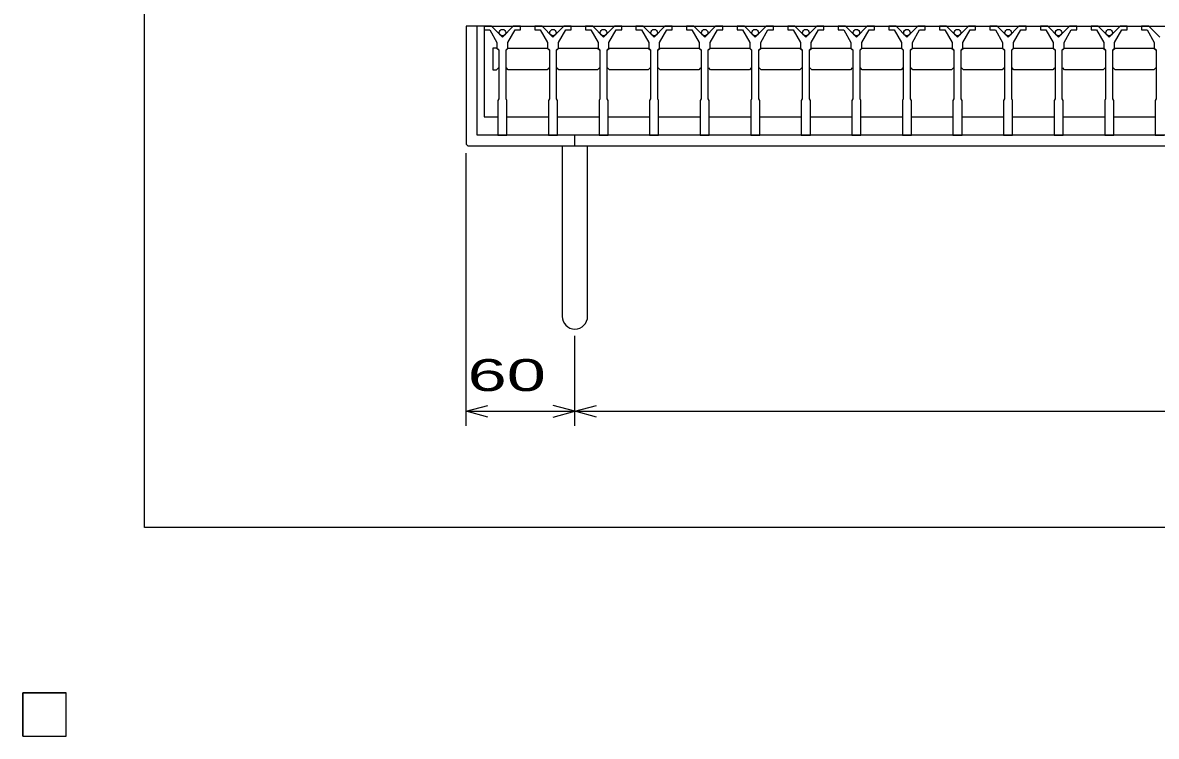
# Model space of a CAD drawing. Units: millimetres, scale not verified. Extents: x -4763 to 1379, y -3371 to 847.
# Drawn here: x -1456 to -830, y -1028 to -634 of the extents above; entities that cross this region are included whole.
import ezdxf
from ezdxf.enums import TextEntityAlignment as Align

# ---------------------------------------------------------------- set-up
doc = ezdxf.new("R2010")
doc.units = ezdxf.units.MM
doc.header["$LTSCALE"] = 8
for name, color, linetype, lineweight in [('0_2', 150, 'Continuous', 25), ('16', 3, 'Continuous', 25), ('19', 6, 'Continuous', 25), ('22', 4, 'Continuous', 25)]:
    doc.layers.add(name, color=color, linetype=linetype, lineweight=lineweight)
doc.styles.add('ベクトル', font='')
doc.styles.get('ベクトル').set_extended_font_data('ベクトル')

msp = doc.modelspace()

# ---------------------------------------------------------------- linework, layer by layer
at = {"layer": '0_2'}
for p, q in [((-1388.8, -912.8), (-1388.8, 847.2)), ((1379.2, -912.8), (-1388.8, -912.8))]:
    msp.add_line(p, q, dxfattribs=at)
at = {"layer": '16'}
for p, q in [((-1201.3, -636.312), (-1201.3, -638.312)), ((-1197.3, -636.312), (-1201.3, -636.312)), ((-1201.3, -636.312), (-317.3, -636.312)), ((-1201.3, -636.312), (-1201.3, -686.312)), ((-1191.3, -642.312), (-1197.3, -636.312)), ((-1185.3, -636.312), (-1191.3, -642.312)), ((-1181.3, -636.312), (-1185.3, -636.312)), ((-1181.3, -638.312), (-1181.3, -636.312)), ((-1173.4, -636.312), (-1173.4, -638.312)), ((-1169.4, -636.312), (-1173.4, -636.312)), ((-1163.4, -642.312), (-1169.4, -636.312)), ((-1157.4, -636.312), (-1163.4, -642.312)), ((-1153.4, -636.312), (-1157.4, -636.312)), ((-1153.4, -638.312), (-1153.4, -636.312)), ((-1145.5, -636.312), (-1145.5, -638.312)), ((-1141.5, -636.312), (-1145.5, -636.312)), ((-1135.5, -642.312), (-1141.5, -636.312)), ((-1129.5, -636.312), (-1135.5, -642.312)), ((-1125.5, -636.312), (-1129.5, -636.312)), ((-1125.5, -638.312), (-1125.5, -636.312)), ((-1117.6, -636.312), (-1117.6, -638.312)), ((-1113.6, -636.312), (-1117.6, -636.312)), ((-1107.6, -642.312), (-1113.6, -636.312)), ((-1101.6, -636.312), (-1107.6, -642.312)), ((-1097.6, -636.312), (-1101.6, -636.312)), ((-1097.6, -638.312), (-1097.6, -636.312)), ((-1089.7, -636.312), (-1089.7, -638.312)), ((-1085.7, -636.312), (-1089.7, -636.312)), ((-1079.7, -642.312), (-1085.7, -636.312)), ((-1073.7, -636.312), (-1079.7, -642.312)), ((-1069.7, -636.312), (-1073.7, -636.312)), ((-1069.7, -638.312), (-1069.7, -636.312)), ((-1061.8, -636.312), (-1061.8, -638.312)), ((-1057.8, -636.312), (-1061.8, -636.312)), ((-1051.8, -642.312), (-1057.8, -636.312)), ((-1045.8, -636.312), (-1051.8, -642.312)), ((-1041.8, -636.312), (-1045.8, -636.312)), ((-1041.8, -638.312), (-1041.8, -636.312)), ((-1033.9, -636.312), (-1033.9, -638.312)), ((-1029.9, -636.312), (-1033.9, -636.312)), ((-1023.9, -642.312), (-1029.9, -636.312)), ((-1017.9, -636.312), (-1023.9, -642.312)), ((-1013.9, -636.312), (-1017.9, -636.312)), ((-1013.9, -638.312), (-1013.9, -636.312)), ((-1006, -636.312), (-1006, -638.312)), ((-1002, -636.312), (-1006, -636.312)), ((-996, -642.312), (-1002, -636.312)), ((-990, -636.312), (-996, -642.312)), ((-986, -636.312), (-990, -636.312)), ((-986, -638.312), (-986, -636.312)), ((-978.1, -636.312), (-978.1, -638.312)), ((-974.1, -636.312), (-978.1, -636.312)), ((-968.1, -642.312), (-974.1, -636.312)), ((-962.1, -636.312), (-968.1, -642.312)), ((-958.1, -636.312), (-962.1, -636.312)), ((-958.1, -638.312), (-958.1, -636.312)), ((-950.2, -636.312), (-950.2, -638.312)), ((-946.2, -636.312), (-950.2, -636.312)), ((-940.2, -642.312), (-946.2, -636.312)), ((-934.2, -636.312), (-940.2, -642.312)), ((-930.2, -636.312), (-934.2, -636.312)), ((-930.2, -638.312), (-930.2, -636.312)), ((-922.3, -636.312), (-922.3, -638.312)), ((-918.3, -636.312), (-922.3, -636.312)), ((-912.3, -642.312), (-918.3, -636.312)), ((-906.3, -636.312), (-912.3, -642.312)), ((-902.3, -636.312), (-906.3, -636.312)), ((-902.3, -638.312), (-902.3, -636.312)), ((-894.4, -636.312), (-894.4, -638.312)), ((-890.4, -636.312), (-894.4, -636.312)), ((-884.4, -642.312), (-890.4, -636.312)), ((-878.4, -636.312), (-884.4, -642.312)), ((-874.4, -636.312), (-878.4, -636.312)), ((-874.4, -638.312), (-874.4, -636.312)), ((-866.5, -636.312), (-866.5, -638.312)), ((-862.5, -636.312), (-866.5, -636.312)), ((-856.5, -642.312), (-862.5, -636.312)), ((-850.5, -636.312), (-856.5, -642.312)), ((-846.5, -636.312), (-850.5, -636.312)), ((-846.5, -638.312), (-846.5, -636.312)), ((-838.6, -636.312), (-838.6, -638.312)), ((-834.6, -636.312), (-838.6, -636.312)), ((-828.6, -642.312), (-834.6, -636.312)), ((-1201.3, -638.312), (-1198.3, -638.312)), ((-1198.3, -638.312), (-1194.3, -645.312)), ((-1188.3, -645.312), (-1184.3, -638.312)), ((-1184.3, -638.312), (-1181.3, -638.312)), ((-1173.4, -638.312), (-1170.4, -638.312)), ((-1170.4, -638.312), (-1166.4, -645.312)), ((-1160.4, -645.312), (-1156.4, -638.312)), ((-1156.4, -638.312), (-1153.4, -638.312)), ((-1145.5, -638.312), (-1142.5, -638.312)), ((-1142.5, -638.312), (-1138.5, -645.312)), ((-1132.5, -645.312), (-1128.5, -638.312)), ((-1128.5, -638.312), (-1125.5, -638.312)), ((-1117.6, -638.312), (-1114.6, -638.312)), ((-1114.6, -638.312), (-1110.6, -645.312)), ((-1104.6, -645.312), (-1100.6, -638.312)), ((-1100.6, -638.312), (-1097.6, -638.312)), ((-1089.7, -638.312), (-1086.7, -638.312)), ((-1086.7, -638.312), (-1082.7, -645.312)), ((-1076.7, -645.312), (-1072.7, -638.312)), ((-1072.7, -638.312), (-1069.7, -638.312)), ((-1061.8, -638.312), (-1058.8, -638.312)), ((-1058.8, -638.312), (-1054.8, -645.312)), ((-1048.8, -645.312), (-1044.8, -638.312)), ((-1044.8, -638.312), (-1041.8, -638.312)), ((-1033.9, -638.312), (-1030.9, -638.312)), ((-1030.9, -638.312), (-1026.9, -645.312)), ((-1020.9, -645.312), (-1016.9, -638.312)), ((-1016.9, -638.312), (-1013.9, -638.312)), ((-1006, -638.312), (-1003, -638.312)), ((-1003, -638.312), (-999, -645.312)), ((-993, -645.312), (-989, -638.312)), ((-989, -638.312), (-986, -638.312)), ((-978.1, -638.312), (-975.1, -638.312)), ((-975.1, -638.312), (-971.1, -645.312)), ((-965.1, -645.312), (-961.1, -638.312)), ((-961.1, -638.312), (-958.1, -638.312)), ((-950.2, -638.312), (-947.2, -638.312)), ((-947.2, -638.312), (-943.2, -645.312)), ((-937.2, -645.312), (-933.2, -638.312)), ((-933.2, -638.312), (-930.2, -638.312)), ((-922.3, -638.312), (-919.3, -638.312)), ((-919.3, -638.312), (-915.3, -645.312)), ((-909.3, -645.312), (-905.3, -638.312)), ((-905.3, -638.312), (-902.3, -638.312)), ((-894.4, -638.312), (-891.4, -638.312)), ((-891.4, -638.312), (-887.4, -645.312)), ((-881.4, -645.312), (-877.4, -638.312)), ((-877.4, -638.312), (-874.4, -638.312)), ((-866.5, -638.312), (-863.5, -638.312)), ((-863.5, -638.312), (-859.5, -645.312)), ((-853.5, -645.312), (-849.5, -638.312)), ((-849.5, -638.312), (-846.5, -638.312)), ((-838.6, -638.312), (-835.6, -638.312)), ((-835.6, -638.312), (-831.6, -645.312)), ((-1194.55, -648.312), (-1196.55, -648.312)), ((-1196.55, -648.312), (-1196.55, -660.312)), ((-1193.55, -649.312), (-1194.55, -648.312)), ((-1194.3, -645.312), (-1194.3, -648.312)), ((-1194.3, -648.312), (-1193.3, -649.312)), ((-1193.3, -649.312), (-1193.3, -676.312)), ((-1189.3, -649.312), (-1188.3, -648.312)), ((-1189.3, -676.312), (-1189.3, -649.312)), ((-1189.05, -649.312), (-1188.05, -648.312)), ((-1188.3, -648.312), (-1188.3, -645.312)), ((-1188.05, -648.312), (-1166.65, -648.312)), ((-1166.65, -648.312), (-1165.65, -649.312)), ((-1166.4, -645.312), (-1166.4, -648.312)), ((-1166.4, -648.312), (-1165.4, -649.312)), ((-1165.4, -649.312), (-1165.4, -676.312)), ((-1161.4, -649.312), (-1160.4, -648.312)), ((-1161.4, -676.312), (-1161.4, -649.312)), ((-1161.15, -649.312), (-1160.15, -648.312)), ((-1160.4, -648.312), (-1160.4, -645.312)), ((-1160.15, -648.312), (-1138.75, -648.312)), ((-1138.75, -648.312), (-1137.75, -649.312)), ((-1138.5, -645.312), (-1138.5, -648.312)), ((-1138.5, -648.312), (-1137.5, -649.312)), ((-1137.5, -649.312), (-1137.5, -676.312)), ((-1133.5, -649.312), (-1132.5, -648.312)), ((-1133.5, -676.312), (-1133.5, -649.312)), ((-1133.25, -649.312), (-1132.25, -648.312)), ((-1132.5, -648.312), (-1132.5, -645.312)), ((-1132.25, -648.312), (-1110.85, -648.312)), ((-1110.85, -648.312), (-1109.85, -649.312)), ((-1110.6, -645.312), (-1110.6, -648.312)), ((-1110.6, -648.312), (-1109.6, -649.312)), ((-1109.6, -649.312), (-1109.6, -676.312)), ((-1105.6, -649.312), (-1104.6, -648.312)), ((-1105.6, -676.312), (-1105.6, -649.312)), ((-1105.35, -649.312), (-1104.35, -648.312)), ((-1104.6, -648.312), (-1104.6, -645.312)), ((-1104.35, -648.312), (-1082.95, -648.312)), ((-1082.95, -648.312), (-1081.95, -649.312)), ((-1082.7, -645.312), (-1082.7, -648.312)), ((-1082.7, -648.312), (-1081.7, -649.312)), ((-1081.7, -649.312), (-1081.7, -676.312)), ((-1077.7, -649.312), (-1076.7, -648.312)), ((-1077.7, -676.312), (-1077.7, -649.312)), ((-1077.45, -649.312), (-1076.45, -648.312)), ((-1076.7, -648.312), (-1076.7, -645.312)), ((-1076.45, -648.312), (-1055.05, -648.312)), ((-1055.05, -648.312), (-1054.05, -649.312)), ((-1054.8, -645.312), (-1054.8, -648.312)), ((-1054.8, -648.312), (-1053.8, -649.312)), ((-1053.8, -649.312), (-1053.8, -676.312)), ((-1049.8, -649.312), (-1048.8, -648.312)), ((-1049.8, -676.312), (-1049.8, -649.312)), ((-1049.55, -649.312), (-1048.55, -648.312)), ((-1048.8, -648.312), (-1048.8, -645.312)), ((-1048.55, -648.312), (-1027.15, -648.312)), ((-1027.15, -648.312), (-1026.15, -649.312)), ((-1026.9, -645.312), (-1026.9, -648.312)), ((-1026.9, -648.312), (-1025.9, -649.312)), ((-1025.9, -649.312), (-1025.9, -676.312)), ((-1021.9, -649.312), (-1020.9, -648.312)), ((-1021.9, -676.312), (-1021.9, -649.312)), ((-1021.65, -649.312), (-1020.65, -648.312)), ((-1020.9, -648.312), (-1020.9, -645.312)), ((-1020.65, -648.312), (-999.25, -648.312)), ((-999.25, -648.312), (-998.25, -649.312)), ((-999, -645.312), (-999, -648.312)), ((-999, -648.312), (-998, -649.312)), ((-998, -649.312), (-998, -676.312)), ((-994, -649.312), (-993, -648.312)), ((-994, -676.312), (-994, -649.312)), ((-993.75, -649.312), (-992.75, -648.312)), ((-993, -648.312), (-993, -645.312)), ((-992.75, -648.312), (-971.35, -648.312)), ((-971.35, -648.312), (-970.35, -649.312)), ((-971.1, -645.312), (-971.1, -648.312)), ((-971.1, -648.312), (-970.1, -649.312)), ((-970.1, -649.312), (-970.1, -676.312)), ((-966.1, -649.312), (-965.1, -648.312)), ((-966.1, -676.312), (-966.1, -649.312)), ((-965.85, -649.312), (-964.85, -648.312)), ((-965.1, -648.312), (-965.1, -645.312)), ((-964.85, -648.312), (-943.45, -648.312)), ((-943.45, -648.312), (-942.45, -649.312)), ((-943.2, -645.312), (-943.2, -648.312)), ((-943.2, -648.312), (-942.2, -649.312)), ((-942.2, -649.312), (-942.2, -676.312)), ((-938.2, -649.312), (-937.2, -648.312)), ((-938.2, -676.312), (-938.2, -649.312)), ((-937.95, -649.312), (-936.95, -648.312)), ((-937.2, -648.312), (-937.2, -645.312)), ((-936.95, -648.312), (-915.55, -648.312)), ((-915.55, -648.312), (-914.55, -649.312)), ((-915.3, -645.312), (-915.3, -648.312)), ((-915.3, -648.312), (-914.3, -649.312)), ((-914.3, -649.312), (-914.3, -676.312)), ((-910.3, -649.312), (-909.3, -648.312)), ((-910.3, -676.312), (-910.3, -649.312)), ((-910.05, -649.312), (-909.05, -648.312)), ((-909.3, -648.312), (-909.3, -645.312)), ((-909.05, -648.312), (-887.65, -648.312)), ((-887.65, -648.312), (-886.65, -649.312)), ((-887.4, -645.312), (-887.4, -648.312)), ((-887.4, -648.312), (-886.4, -649.312)), ((-886.4, -649.312), (-886.4, -676.312)), ((-882.4, -649.312), (-881.4, -648.312)), ((-882.4, -676.312), (-882.4, -649.312)), ((-882.15, -649.312), (-881.15, -648.312)), ((-881.4, -648.312), (-881.4, -645.312)), ((-881.15, -648.312), (-859.75, -648.312)), ((-859.75, -648.312), (-858.75, -649.312)), ((-859.5, -645.312), (-859.5, -648.312)), ((-859.5, -648.312), (-858.5, -649.312)), ((-858.5, -649.312), (-858.5, -676.312)), ((-854.5, -649.312), (-853.5, -648.312)), ((-854.5, -676.312), (-854.5, -649.312)), ((-854.25, -649.312), (-853.25, -648.312)), ((-853.5, -648.312), (-853.5, -645.312)), ((-853.25, -648.312), (-831.85, -648.312)), ((-831.85, -648.312), (-830.85, -649.312)), ((-831.6, -645.312), (-831.6, -648.312)), ((-831.6, -648.312), (-830.6, -649.312)), ((-830.6, -649.312), (-830.6, -676.312)), ((-1196.55, -660.312), (-1194.55, -660.312)), ((-1194.55, -660.312), (-1193.55, -659.312)), ((-1188.05, -660.312), (-1189.05, -659.312)), ((-1166.65, -660.312), (-1188.05, -660.312)), ((-1165.65, -659.312), (-1166.65, -660.312)), ((-1160.15, -660.312), (-1161.15, -659.312)), ((-1138.75, -660.312), (-1160.15, -660.312)), ((-1137.75, -659.312), (-1138.75, -660.312)), ((-1132.25, -660.312), (-1133.25, -659.312)), ((-1110.85, -660.312), (-1132.25, -660.312)), ((-1109.85, -659.312), (-1110.85, -660.312)), ((-1104.35, -660.312), (-1105.35, -659.312)), ((-1082.95, -660.312), (-1104.35, -660.312)), ((-1081.95, -659.312), (-1082.95, -660.312)), ((-1076.45, -660.312), (-1077.45, -659.312)), ((-1055.05, -660.312), (-1076.45, -660.312)), ((-1054.05, -659.312), (-1055.05, -660.312)), ((-1048.55, -660.312), (-1049.55, -659.312)), ((-1027.15, -660.312), (-1048.55, -660.312)), ((-1026.15, -659.312), (-1027.15, -660.312)), ((-1020.65, -660.312), (-1021.65, -659.312)), ((-999.25, -660.312), (-1020.65, -660.312)), ((-998.25, -659.312), (-999.25, -660.312)), ((-992.75, -660.312), (-993.75, -659.312)), ((-971.35, -660.312), (-992.75, -660.312)), ((-970.35, -659.312), (-971.35, -660.312)), ((-964.85, -660.312), (-965.85, -659.312)), ((-943.45, -660.312), (-964.85, -660.312)), ((-942.45, -659.312), (-943.45, -660.312)), ((-936.95, -660.312), (-937.95, -659.312)), ((-915.55, -660.312), (-936.95, -660.312)), ((-914.55, -659.312), (-915.55, -660.312)), ((-909.05, -660.312), (-910.05, -659.312)), ((-887.65, -660.312), (-909.05, -660.312)), ((-886.65, -659.312), (-887.65, -660.312)), ((-881.15, -660.312), (-882.15, -659.312)), ((-859.75, -660.312), (-881.15, -660.312)), ((-858.75, -659.312), (-859.75, -660.312)), ((-853.25, -660.312), (-854.25, -659.312)), ((-831.85, -660.312), (-853.25, -660.312)), ((-830.85, -659.312), (-831.85, -660.312)), ((-1193.3, -676.312), (-1193.8, -677.312)), ((-1193.8, -677.312), (-1193.8, -696.312)), ((-1188.8, -677.312), (-1189.3, -676.312)), ((-1188.8, -696.312), (-1188.8, -677.312)), ((-1165.4, -676.312), (-1165.9, -677.312)), ((-1165.9, -677.312), (-1165.9, -696.312)), ((-1160.9, -677.312), (-1161.4, -676.312)), ((-1160.9, -696.312), (-1160.9, -677.312)), ((-1137.5, -676.312), (-1138, -677.312)), ((-1138, -677.312), (-1138, -696.312)), ((-1133, -677.312), (-1133.5, -676.312)), ((-1133, -696.312), (-1133, -677.312)), ((-1109.6, -676.312), (-1110.1, -677.312)), ((-1110.1, -677.312), (-1110.1, -696.312)), ((-1105.1, -677.312), (-1105.6, -676.312)), ((-1105.1, -696.312), (-1105.1, -677.312)), ((-1081.7, -676.312), (-1082.2, -677.312)), ((-1082.2, -677.312), (-1082.2, -696.312)), ((-1077.2, -677.312), (-1077.7, -676.312)), ((-1077.2, -696.312), (-1077.2, -677.312)), ((-1053.8, -676.312), (-1054.3, -677.312)), ((-1054.3, -677.312), (-1054.3, -696.312)), ((-1049.3, -677.312), (-1049.8, -676.312)), ((-1049.3, -696.312), (-1049.3, -677.312)), ((-1025.9, -676.312), (-1026.4, -677.312)), ((-1026.4, -677.312), (-1026.4, -696.312)), ((-1021.4, -677.312), (-1021.9, -676.312)), ((-1021.4, -696.312), (-1021.4, -677.312)), ((-998, -676.312), (-998.5, -677.312)), ((-998.5, -677.312), (-998.5, -696.312)), ((-993.5, -677.312), (-994, -676.312)), ((-993.5, -696.312), (-993.5, -677.312)), ((-970.1, -676.312), (-970.6, -677.312)), ((-970.6, -677.312), (-970.6, -696.312)), ((-965.6, -677.312), (-966.1, -676.312)), ((-965.6, -696.312), (-965.6, -677.312)), ((-942.2, -676.312), (-942.7, -677.312)), ((-942.7, -677.312), (-942.7, -696.312)), ((-937.7, -677.312), (-938.2, -676.312)), ((-937.7, -696.312), (-937.7, -677.312)), ((-914.3, -676.312), (-914.8, -677.312)), ((-914.8, -677.312), (-914.8, -696.312)), ((-909.8, -677.312), (-910.3, -676.312)), ((-909.8, -696.312), (-909.8, -677.312)), ((-886.4, -676.312), (-886.9, -677.312)), ((-886.9, -677.312), (-886.9, -696.312)), ((-881.9, -677.312), (-882.4, -676.312)), ((-881.9, -696.312), (-881.9, -677.312)), ((-858.5, -676.312), (-859, -677.312)), ((-859, -677.312), (-859, -696.312)), ((-854, -677.312), (-854.5, -676.312)), ((-854, -696.312), (-854, -677.312)), ((-830.6, -676.312), (-831.1, -677.312)), ((-831.1, -677.312), (-831.1, -696.312)), ((-1201.3, -686.312), (-1193.8, -686.312)), ((-1188.8, -686.312), (-1165.9, -686.312)), ((-1160.9, -686.312), (-1138, -686.312)), ((-1133, -686.312), (-1110.1, -686.312)), ((-1105.1, -686.312), (-1082.2, -686.312)), ((-1077.2, -686.312), (-1054.3, -686.312)), ((-1049.3, -686.312), (-1026.4, -686.312)), ((-1021.4, -686.312), (-998.5, -686.312)), ((-993.5, -686.312), (-970.6, -686.312)), ((-965.6, -686.312), (-942.7, -686.312)), ((-937.7, -686.312), (-914.8, -686.312)), ((-909.8, -686.312), (-886.9, -686.312)), ((-881.9, -686.312), (-859, -686.312)), ((-854, -686.312), (-831.1, -686.312)), ((-1193.8, -696.312), (-1188.8, -696.312)), ((-1165.9, -696.312), (-1160.9, -696.312)), ((-1138, -696.312), (-1133, -696.312)), ((-1110.1, -696.312), (-1105.1, -696.312)), ((-1082.2, -696.312), (-1077.2, -696.312)), ((-1054.3, -696.312), (-1049.3, -696.312)), ((-1026.4, -696.312), (-1021.4, -696.312)), ((-998.5, -696.312), (-993.5, -696.312)), ((-970.6, -696.312), (-965.6, -696.312)), ((-942.7, -696.312), (-937.7, -696.312)), ((-914.8, -696.312), (-909.8, -696.312)), ((-886.9, -696.312), (-881.9, -696.312)), ((-859, -696.312), (-854, -696.312)), ((-831.1, -696.312), (-826.1, -696.312)), ((-1456, -1004), (-1432, -1004)), ((-1456, -1028), (-1456, -1004)), ((-1456, -1004), (-1432, -1004)), ((-1456, -1028), (-1456, -1004)), ((-1456, -1004), (-1432, -1004)), ((-1456, -1028), (-1456, -1004)), ((-1456, -1004), (-1432, -1004)), ((-1456, -1028), (-1456, -1004)), ((-1456, -1004), (-1432, -1004)), ((-1456, -1028), (-1456, -1004)), ((-1432, -1028), (-1432, -1004)), ((-1432, -1028), (-1432, -1004)), ((-1432, -1028), (-1432, -1004)), ((-1432, -1028), (-1432, -1004)), ((-1432, -1028), (-1432, -1004)), ((-1456, -1028), (-1432, -1028)), ((-1456, -1028), (-1432, -1028)), ((-1456, -1028), (-1432, -1028)), ((-1456, -1028), (-1432, -1028)), ((-1456, -1028), (-1432, -1028))]:
    msp.add_line(p, q, dxfattribs=at)
for centre in [(-1191.3, -639.812), (-1163.4, -639.812), (-1135.5, -639.812), (-1107.6, -639.812), (-1079.7, -639.812), (-1051.8, -639.812), (-1023.9, -639.812), (-996, -639.812), (-968.1, -639.812), (-940.2, -639.812), (-912.3, -639.812), (-884.4, -639.812), (-856.5, -639.812)]:
    msp.add_circle(centre, 1.8, dxfattribs=at)
at = {"layer": '19'}
for p, q in [((-1201.3, -636.312), (-1211.3, -636.312)), ((-1211.3, -636.312), (-1211.3, -701.312)), ((-1205.3, -696.312), (-1205.3, -636.312)), ((-297.3, -696.312), (-1205.3, -696.312)), ((-1151.3, -702.312), (-1151.3, -696.312)), ((-1211.3, -701.312), (-1210.3, -702.312)), ((-1210.3, -702.312), (-292.3, -702.312)), ((-1158.3, -702.312), (-1158.3, -796.312)), ((-1144.3, -796.312), (-1144.3, -702.312))]:
    msp.add_line(p, q, dxfattribs=at)
msp.add_arc((-1151.3, -796.312), 7, 180, 0, dxfattribs=at)
at = {"layer": '22'}
for p, q in [((-1211.3, -856.712), (-1211.3, -706.312)), ((-1151.3, -856.712), (-1151.3, -807.112)), ((-1211.3, -848.712), (-1199.3, -845.512)), ((-1199.3, -851.912), (-1211.3, -848.712)), ((-1211.3, -848.712), (-1151.3, -848.712)), ((-1151.3, -848.712), (-1163.3, -845.512)), ((-1163.3, -851.912), (-1151.3, -848.712)), ((-1151.3, -848.712), (-1139.3, -845.512)), ((-1139.3, -851.912), (-1151.3, -848.712)), ((-1151.3, -848.712), (-351.3, -848.712)), ((-1432, -1004), (-1456, -1004)), ((-1456, -1004), (-1456, -1028)), ((-1432, -1004), (-1456, -1004)), ((-1456, -1004), (-1456, -1028)), ((-1432, -1004), (-1456, -1004)), ((-1456, -1004), (-1456, -1028)), ((-1432, -1028), (-1432, -1004)), ((-1432, -1028), (-1432, -1004)), ((-1432, -1028), (-1432, -1004)), ((-1456, -1028), (-1432, -1028)), ((-1456, -1028), (-1432, -1028)), ((-1456, -1028), (-1432, -1028))]:
    msp.add_line(p, q, dxfattribs=at)
at = {"layer": '22', "color": 2}
for p, q in [((-1432, -1004), (-1456, -1004)), ((-1456, -1004), (-1456, -1028)), ((-1432, -1004), (-1456, -1004)), ((-1456, -1004), (-1456, -1028)), ((-1432, -1004), (-1456, -1004)), ((-1456, -1004), (-1456, -1028)), ((-1432, -1028), (-1432, -1004)), ((-1432, -1028), (-1432, -1004)), ((-1432, -1028), (-1432, -1004)), ((-1456, -1028), (-1432, -1028)), ((-1456, -1028), (-1432, -1028)), ((-1456, -1028), (-1432, -1028))]:
    msp.add_line(p, q, dxfattribs=at)

# ---------------------------------------------------------------- texts
at = {"layer": '22', "color": 2, "style": 'ベクトル', "width": 1.65}
msp.add_text(' 60 ', height=17.6, dxfattribs=at).set_placement((-1221.3, -828.712), align=Align.MIDDLE_LEFT)

doc.saveas('drawing.dxf')
